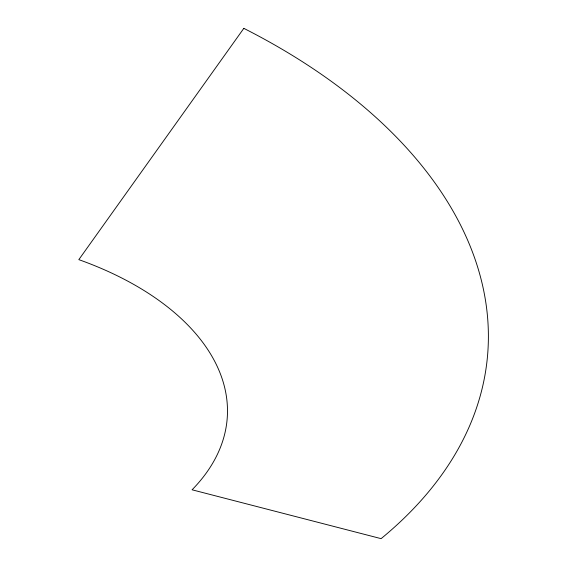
<?xml version="1.0" encoding="UTF-8"?>
<svg xmlns="http://www.w3.org/2000/svg" width="567" height="567" viewBox="0 0 567 567"><rect width="100%" height="100%" fill="white"/><g stroke="black" fill="none" stroke-linecap="round" stroke-linejoin="round"><path stroke-width="0.85" d="M243.824 28.35L78.827 259.643A287.937 166.535 3.1 0 1 192.078 489.796L381.095 538.65A611.821 366.835 5 0 0 243.824 28.35"/></g></svg>
